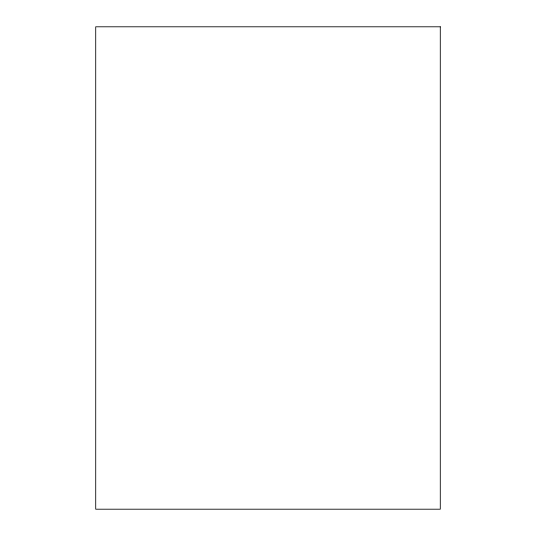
<?xml version="1.0" encoding="UTF-8"?>
<svg xmlns="http://www.w3.org/2000/svg" width="536" height="536" viewBox="0 0 536 536"><rect width="100%" height="100%" fill="white"/><g stroke="black" fill="none" stroke-linecap="round" stroke-linejoin="round"><path stroke-width="0.8" d="M440.284 26.8L95.716 26.8L95.716 509.2L440.284 509.2L440.284 26.8"/></g></svg>
